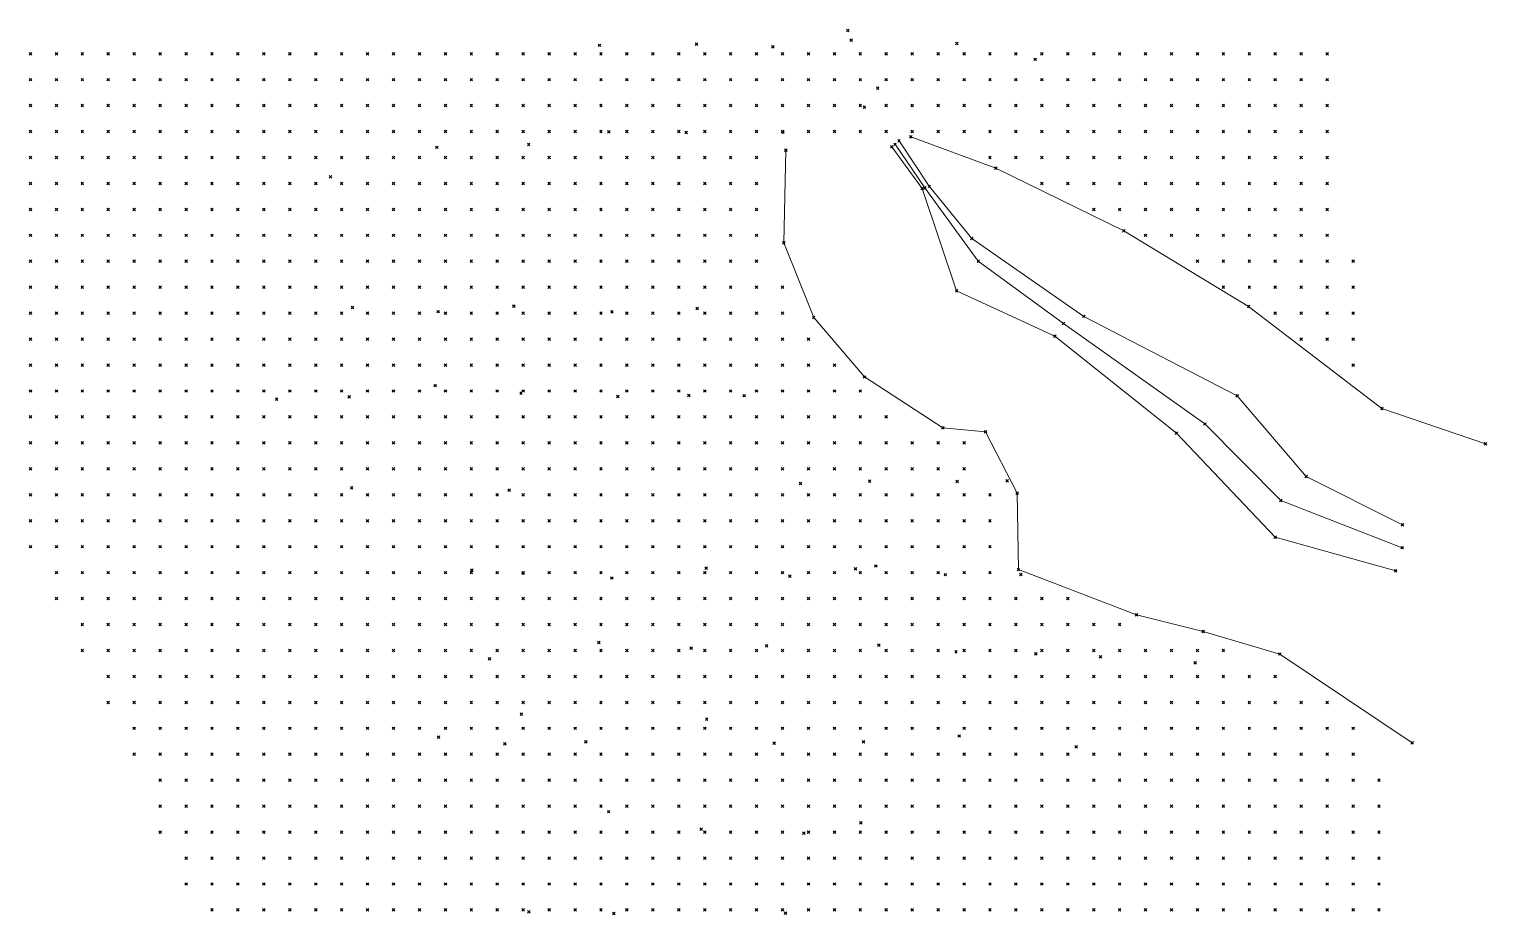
# Model space of a CAD drawing. Header units: metres. Extents: x 441556 to 446409, y 432338 to 461058.
# Drawn here: x 441555.6 to 441724.2, y 459710.3 to 459812.7 of the extents above; entities that cross this region are included whole.
import ezdxf

# ---------------------------------------------------------------- set-up
doc = ezdxf.new("R2010")
doc.units = ezdxf.units.M
doc.header["$MEASUREMENT"] = 0
doc.header["$PDMODE"] = 35
doc.header["$PDSIZE"] = 0.15
for name, color, linetype, lineweight in [('DTM-BRE-RevN_GRP_FIRUL APEI', 2, 'Continuous', 0), ('DTM-BRE-RevN_GRP_RAU', 2, 'Continuous', 0), ('DTM-BRE-RevN_GRP_TALUZ SUS', 2, 'Continuous', 0), ('DTM-NOK-RevN_LIDAR_co_lidar', 91, 'Continuous', 0), ('DTM-NOK-RevN_RTK', 32, 'Continuous', 0)]:
    doc.layers.add(name, color=color, linetype=linetype, lineweight=lineweight)

msp = doc.modelspace()

# ---------------------------------------------------------------- linework, layer by layer
at = {"layer": 'DTM-BRE-RevN_GRP_FIRUL APEI'}
for p, q in [((441659.194, 459794.343, 431.712), (441655.731, 459799.376, 433.986)), ((441665.362, 459785.867, 427.102), (441659.194, 459794.343, 431.712)), ((441675.22, 459778.664, 423.424), (441665.362, 459785.867, 427.102)), ((441691.573, 459767.047, 419.938), (441675.22, 459778.664, 423.424)), ((441700.365, 459758.188, 418.163), (441691.573, 459767.047, 419.938)), ((441714.377, 459752.745, 416.58), (441700.365, 459758.188, 418.163))]:
    msp.add_line(p, q, dxfattribs=at)
at = {"layer": 'DTM-BRE-RevN_GRP_RAU'}
for p, q in [((441659.695, 459794.521, 431.841), (441656.191, 459799.787, 434.07)), ((441658.871, 459794.271, 431.899), (441655.356, 459799.084, 433.967)), ((441662.857, 459782.423, 427.791), (441658.871, 459794.271, 431.899)), ((441664.617, 459788.481, 427.99), (441659.695, 459794.521, 431.841)), ((441677.573, 459779.488, 423.363), (441664.617, 459788.481, 427.99)), ((441674.219, 459777.186, 423.793), (441662.857, 459782.423, 427.791)), ((441695.312, 459770.292, 420.548), (441677.573, 459779.488, 423.363)), ((441688.28, 459765.974, 420.651), (441674.219, 459777.186, 423.793)), ((441703.29, 459760.98, 418.365), (441695.312, 459770.292, 420.548)), ((441699.682, 459753.974, 418.182), (441688.28, 459765.974, 420.651)), ((441714.417, 459755.395, 416.736), (441703.29, 459760.98, 418.365)), ((441713.636, 459750.062, 416.856), (441699.682, 459753.974, 418.182))]:
    msp.add_line(p, q, dxfattribs=at)
at = {"layer": 'DTM-BRE-RevN_GRP_TALUZ SUS'}
for p, q in [((441667.397, 459796.628, 432.76), (441657.573, 459800.248, 434.135)), ((441642.885, 459787.995, 437.343), (441643.096, 459798.685, 437.223)), ((441682.198, 459789.375, 430.813), (441667.397, 459796.628, 432.76)), ((441696.63, 459780.62, 427.704), (441682.198, 459789.375, 430.813)), ((441646.323, 459779.354, 437), (441642.885, 459787.995, 437.343)), ((441652.188, 459772.479, 437.104), (441646.323, 459779.354, 437)), ((441712.05, 459768.831, 426.932), (441696.63, 459780.62, 427.704)), ((441661.247, 459766.61, 436.002), (441652.188, 459772.479, 437.104)), ((441724.029, 459764.738, 425), (441712.05, 459768.831, 426.932)), ((441666.203, 459766.145, 435.119), (441661.247, 459766.61, 436.002)), ((441669.858, 459759.055, 434.514), (441666.203, 459766.145, 435.119)), ((441669.995, 459750.207, 434.447), (441669.858, 459759.055, 434.514)), ((441683.665, 459744.975, 430.604), (441669.995, 459750.207, 434.447)), ((441691.375, 459743.057, 427.487), (441683.665, 459744.975, 430.604)), ((441700.251, 459740.452, 427.024), (441691.375, 459743.057, 427.487)), ((441715.542, 459730.177, 419.224), (441700.251, 459740.452, 427.024))]:
    msp.add_line(p, q, dxfattribs=at)
at = {"layer": 'DTM-NOK-RevN_LIDAR_co_lidar'}
for p in [(441555.737, 459809.848, 457.776), (441558.736, 459809.848, 456.58), (441561.735, 459809.848, 456.159), (441564.735, 459809.848, 455.012), (441567.734, 459809.848, 454.223), (441570.733, 459809.848, 453.566), (441573.733, 459809.848, 453.233), (441576.732, 459809.848, 452.204), (441579.731, 459809.848, 451.48), (441582.731, 459809.848, 450.805), (441585.73, 459809.848, 449.904), (441588.729, 459809.848, 449.351), (441591.729, 459809.848, 448.428), (441594.728, 459809.848, 447.244), (441597.728, 459809.848, 446.719), (441600.727, 459809.848, 445.351), (441603.726, 459809.848, 444.138), (441606.726, 459809.848, 443.474), (441609.725, 459809.848, 442.852), (441612.724, 459809.848, 442.299), (441615.724, 459809.848, 441.5), (441618.723, 459809.848, 440.496), (441621.722, 459809.848, 440.069), (441624.722, 459809.848, 439.862), (441627.721, 459809.848, 439.242), (441630.72, 459809.848, 438.513), (441633.72, 459809.848, 438.234), (441636.719, 459809.848, 437.772), (441639.718, 459809.848, 437.219), (441642.718, 459809.848, 436.736), (441645.717, 459809.848, 436.103), (441648.716, 459809.848, 435.451), (441651.716, 459809.848, 435.156), (441654.715, 459809.848, 434.495), (441657.714, 459809.848, 433.878), (441660.714, 459809.848, 433.651), (441663.713, 459809.848, 433.485), (441666.712, 459809.848, 433.03), (441669.712, 459809.848, 432.683), (441672.711, 459809.848, 432.24), (441675.71, 459809.848, 431.516), (441678.71, 459809.848, 431.343), (441681.709, 459809.848, 431.081), (441684.708, 459809.848, 430.637), (441687.708, 459809.848, 429.916), (441690.707, 459809.848, 429.55), (441693.706, 459809.848, 429.006), (441696.706, 459809.848, 428.411), (441699.705, 459809.848, 427.983), (441702.704, 459809.848, 427.326), (441705.704, 459809.848, 426.512), (441555.737, 459806.848, 457.898), (441558.736, 459806.848, 456.745), (441561.735, 459806.848, 456.026), (441564.735, 459806.848, 455.394), (441567.734, 459806.848, 454.977), (441570.733, 459806.848, 453.616), (441573.733, 459806.848, 453.189), (441576.732, 459806.848, 452.568), (441579.731, 459806.848, 451.682), (441582.731, 459806.848, 451.204), (441585.73, 459806.848, 450.24), (441588.729, 459806.848, 449.439), (441591.729, 459806.848, 448.35), (441594.728, 459806.848, 447.774), (441597.728, 459806.848, 446.363), (441600.727, 459806.848, 445.535), (441603.726, 459806.848, 444.637), (441606.726, 459806.848, 444.058), (441609.725, 459806.848, 442.913), (441612.724, 459806.848, 442.559), (441615.724, 459806.848, 442.007), (441618.723, 459806.848, 441.029), (441621.722, 459806.848, 440.459), (441624.722, 459806.848, 440.056), (441627.721, 459806.848, 439.397), (441630.72, 459806.848, 438.596), (441633.72, 459806.848, 438.261), (441636.719, 459806.848, 437.804), (441639.718, 459806.848, 437.332), (441642.718, 459806.848, 436.814), (441645.717, 459806.848, 436.181), (441648.716, 459806.848, 435.509), (441651.716, 459806.848, 434.902), (441654.715, 459806.848, 434.739), (441657.714, 459806.848, 433.944), (441660.714, 459806.848, 433.522), (441663.713, 459806.848, 433.201), (441666.712, 459806.848, 432.898), (441669.712, 459806.848, 432.615), (441672.711, 459806.848, 432.307), (441675.71, 459806.848, 431.656), (441678.71, 459806.848, 431.296), (441681.709, 459806.848, 430.954), (441684.708, 459806.848, 430.438), (441687.708, 459806.848, 429.96), (441690.707, 459806.848, 429.404), (441693.706, 459806.848, 428.945), (441696.706, 459806.848, 428.345), (441699.705, 459806.848, 427.988), (441702.704, 459806.848, 427.104), (441705.704, 459806.848, 426.314), (441555.737, 459803.849, 457.784), (441558.736, 459803.849, 456.991), (441561.735, 459803.849, 456.166), (441564.735, 459803.849, 455.708), (441567.734, 459803.849, 454.762), (441570.733, 459803.849, 454.068), (441573.733, 459803.849, 453.297), (441576.732, 459803.849, 452.698), (441579.731, 459803.849, 452.002), (441582.731, 459803.849, 451.262), (441585.73, 459803.849, 450.462), (441588.729, 459803.849, 449.729), (441591.729, 459803.849, 448.994), (441594.728, 459803.849, 447.814), (441597.728, 459803.849, 446.437), (441600.727, 459803.849, 445.555), (441603.726, 459803.849, 444.84), (441606.726, 459803.849, 444.36), (441609.725, 459803.849, 443.183), (441612.724, 459803.849, 442.659), (441615.724, 459803.849, 442.029), (441618.723, 459803.849, 441.279), (441621.722, 459803.849, 440.676), (441624.722, 459803.849, 440.084), (441627.721, 459803.849, 439.471), (441630.72, 459803.849, 438.695), (441633.72, 459803.849, 438.3), (441636.719, 459803.849, 437.867), (441639.718, 459803.849, 437.402), (441642.718, 459803.849, 436.818), (441645.717, 459803.849, 436.246), (441648.716, 459803.849, 435.834), (441651.716, 459803.849, 434.878), (441654.715, 459803.849, 434.362), (441657.714, 459803.849, 434.123), (441660.714, 459803.849, 433.306), (441663.713, 459803.849, 433.017), (441666.712, 459803.849, 432.767), (441669.712, 459803.849, 432.533), (441672.711, 459803.849, 432.294), (441675.71, 459803.849, 431.568), (441678.71, 459803.849, 431.187), (441681.709, 459803.849, 430.849), (441684.708, 459803.849, 430.352), (441687.708, 459803.849, 429.864), (441690.707, 459803.849, 429.274), (441693.706, 459803.849, 428.72), (441696.706, 459803.849, 428.295), (441699.705, 459803.849, 427.909), (441702.704, 459803.849, 427.001), (441705.704, 459803.849, 426.235), (441555.737, 459800.85, 458.154), (441558.736, 459800.85, 457.237), (441561.735, 459800.85, 456.575), (441564.735, 459800.85, 455.916), (441567.734, 459800.85, 454.92), (441570.733, 459800.85, 454.395), (441573.733, 459800.85, 453.824), (441576.732, 459800.85, 452.913), (441579.731, 459800.85, 452.352), (441582.731, 459800.85, 451.97), (441585.73, 459800.85, 450.673), (441588.729, 459800.85, 449.953), (441591.729, 459800.85, 449.091), (441594.728, 459800.85, 447.976), (441597.728, 459800.85, 446.891), (441600.727, 459800.85, 445.819), (441603.726, 459800.85, 445.294), (441606.726, 459800.85, 444.393), (441609.725, 459800.85, 443.482), (441612.724, 459800.85, 442.705), (441615.724, 459800.85, 441.855), (441618.723, 459800.85, 441.21), (441621.722, 459800.85, 440.567), (441624.722, 459800.85, 440.023), (441627.721, 459800.85, 439.472), (441630.72, 459800.85, 438.666), (441633.72, 459800.85, 438.328), (441636.719, 459800.85, 437.852), (441639.718, 459800.85, 437.314), (441642.718, 459800.85, 436.887), (441645.717, 459800.85, 436.647), (441648.716, 459800.85, 435.783), (441651.716, 459800.85, 435.123), (441654.715, 459800.85, 433.839), (441657.714, 459800.85, 433.799), (441660.714, 459800.85, 433.249), (441663.713, 459800.85, 432.856), (441666.712, 459800.85, 432.663), (441669.712, 459800.85, 432.469), (441672.711, 459800.85, 432.141), (441675.71, 459800.85, 431.514), (441678.71, 459800.85, 431.001), (441681.709, 459800.85, 430.699), (441684.708, 459800.85, 430.191), (441687.708, 459800.85, 429.707), (441690.707, 459800.85, 429.136), (441693.706, 459800.85, 428.624), (441696.706, 459800.85, 428.145), (441699.705, 459800.85, 427.712), (441702.704, 459800.85, 427.077), (441705.704, 459800.85, 426.276), (441555.737, 459797.85, 458.287), (441558.736, 459797.85, 457.639), (441561.735, 459797.85, 456.886), (441564.735, 459797.85, 456.013), (441567.734, 459797.85, 455.233), (441570.733, 459797.85, 454.513), (441573.733, 459797.85, 454.123), (441576.732, 459797.85, 453.135), (441579.731, 459797.85, 452.42), (441582.731, 459797.85, 451.623), (441585.73, 459797.85, 450.75), (441588.729, 459797.85, 450.064), (441591.729, 459797.85, 449.049), (441594.728, 459797.85, 448.171), (441597.728, 459797.85, 447.282), (441600.727, 459797.85, 446.329), (441603.726, 459797.85, 445.536), (441606.726, 459797.85, 444.69), (441609.725, 459797.85, 443.655), (441612.724, 459797.85, 442.643), (441615.724, 459797.85, 441.567), (441618.723, 459797.85, 441.064), (441621.722, 459797.85, 440.534), (441624.722, 459797.85, 440.003), (441627.721, 459797.85, 439.352), (441630.72, 459797.85, 438.702), (441633.72, 459797.85, 438.267), (441636.719, 459797.85, 437.803), (441639.718, 459797.85, 437.309), (441666.712, 459797.85, 432.517), (441669.712, 459797.85, 432.459), (441672.711, 459797.85, 432.44), (441675.71, 459797.85, 431.654), (441678.71, 459797.85, 431.021), (441681.709, 459797.85, 430.61), (441684.708, 459797.85, 430.098), (441687.708, 459797.85, 429.511), (441690.707, 459797.85, 428.975), (441693.706, 459797.85, 428.502), (441696.706, 459797.85, 428.054), (441699.705, 459797.85, 427.594), (441702.704, 459797.85, 427.071), (441705.704, 459797.85, 426.319), (441555.737, 459794.851, 458.857), (441558.736, 459794.851, 458.318), (441561.735, 459794.851, 456.996), (441564.735, 459794.851, 456.339), (441567.734, 459794.851, 455.492), (441570.733, 459794.851, 454.802), (441573.733, 459794.851, 454.021), (441576.732, 459794.851, 453.161), (441579.731, 459794.851, 452.453), (441582.731, 459794.851, 451.798), (441585.73, 459794.851, 450.981), (441588.729, 459794.851, 450.115), (441591.729, 459794.851, 449.338), (441594.728, 459794.851, 448.439), (441597.728, 459794.851, 447.557), (441600.727, 459794.851, 446.575), (441603.726, 459794.851, 445.898), (441606.726, 459794.851, 444.538), (441609.725, 459794.851, 443.866), (441612.724, 459794.851, 442.793), (441615.724, 459794.851, 441.612), (441618.723, 459794.851, 440.985), (441621.722, 459794.851, 440.57), (441624.722, 459794.851, 440.02), (441627.721, 459794.851, 439.407), (441630.72, 459794.851, 438.779), (441633.72, 459794.851, 438.388), (441636.719, 459794.851, 437.829), (441639.718, 459794.851, 437.313), (441672.711, 459794.851, 432.619), (441675.71, 459794.851, 431.34), (441678.71, 459794.851, 431.068), (441681.709, 459794.851, 430.563), (441684.708, 459794.851, 430.046), (441687.708, 459794.851, 429.2), (441690.707, 459794.851, 428.873), (441693.706, 459794.851, 428.398), (441696.706, 459794.851, 427.956), (441699.705, 459794.851, 427.609), (441702.704, 459794.851, 427.171), (441705.704, 459794.851, 426.46), (441555.737, 459791.852, 459.277), (441558.736, 459791.852, 458.018), (441561.735, 459791.852, 457.097), (441564.735, 459791.852, 456.348), (441567.734, 459791.852, 455.614), (441570.733, 459791.852, 454.911), (441573.733, 459791.852, 454.215), (441576.732, 459791.852, 453.435), (441579.731, 459791.852, 452.646), (441582.731, 459791.852, 451.918), (441585.73, 459791.852, 451.132), (441588.729, 459791.852, 450.323), (441591.729, 459791.852, 449.347), (441594.728, 459791.852, 448.578), (441597.728, 459791.852, 447.578), (441600.727, 459791.852, 446.721), (441603.726, 459791.852, 445.817), (441606.726, 459791.852, 444.768), (441609.725, 459791.852, 443.924), (441612.724, 459791.852, 442.935), (441615.724, 459791.852, 441.969), (441618.723, 459791.852, 441.232), (441621.722, 459791.852, 440.707), (441624.722, 459791.852, 440.228), (441627.721, 459791.852, 439.646), (441630.72, 459791.852, 438.765), (441633.72, 459791.852, 438.41), (441636.719, 459791.852, 437.798), (441639.718, 459791.852, 437.305), (441678.71, 459791.852, 430.843), (441681.709, 459791.852, 430.505), (441684.708, 459791.852, 430.049), (441687.708, 459791.852, 429.218), (441690.707, 459791.852, 428.604), (441693.706, 459791.852, 428.297), (441696.706, 459791.852, 427.947), (441699.705, 459791.852, 427.652), (441702.704, 459791.852, 427.231), (441705.704, 459791.852, 426.577), (441555.737, 459788.852, 459.153), (441558.736, 459788.852, 458.042), (441561.735, 459788.852, 457.265), (441564.735, 459788.852, 456.371), (441567.734, 459788.852, 455.62), (441570.733, 459788.852, 454.866), (441573.733, 459788.852, 454.122), (441576.732, 459788.852, 453.287), (441579.731, 459788.852, 452.649), (441582.731, 459788.852, 451.809), (441585.73, 459788.852, 451.019), (441588.729, 459788.852, 450.426), (441591.729, 459788.852, 449.363), (441594.728, 459788.852, 448.614), (441597.728, 459788.852, 447.762), (441600.727, 459788.852, 446.926), (441603.726, 459788.852, 445.935), (441606.726, 459788.852, 444.898), (441609.725, 459788.852, 444.076), (441612.724, 459788.852, 443.264), (441615.724, 459788.852, 442.176), (441618.723, 459788.852, 441.47), (441621.722, 459788.852, 441.015), (441624.722, 459788.852, 440.474), (441627.721, 459788.852, 439.807), (441630.72, 459788.852, 438.882), (441633.72, 459788.852, 438.447), (441636.719, 459788.852, 437.861), (441639.718, 459788.852, 437.392), (441684.708, 459788.852, 429.836), (441687.708, 459788.852, 429.029), (441690.707, 459788.852, 428.38), (441693.706, 459788.852, 428.081), (441696.706, 459788.852, 427.918), (441699.705, 459788.852, 427.537), (441702.704, 459788.852, 427.127), (441705.704, 459788.852, 426.695), (441555.737, 459785.853, 459.463), (441558.736, 459785.853, 458.194), (441561.735, 459785.853, 457.095), (441564.735, 459785.853, 456.523), (441567.734, 459785.853, 455.783), (441570.733, 459785.853, 454.811), (441573.733, 459785.853, 454.035), (441576.732, 459785.853, 453.178), (441579.731, 459785.853, 452.691), (441582.731, 459785.853, 452.062), (441585.73, 459785.853, 451.116), (441588.729, 459785.853, 450.476), (441591.729, 459785.853, 449.364), (441594.728, 459785.853, 448.709), (441597.728, 459785.853, 447.893), (441600.727, 459785.853, 447.088), (441603.726, 459785.853, 446.087), (441606.726, 459785.853, 445.08), (441609.725, 459785.853, 444.452), (441612.724, 459785.853, 443.645), (441615.724, 459785.853, 442.756), (441618.723, 459785.853, 441.764), (441621.722, 459785.853, 441.258), (441624.722, 459785.853, 440.552), (441627.721, 459785.853, 439.786), (441630.72, 459785.853, 438.851), (441633.72, 459785.853, 438.493), (441636.719, 459785.853, 437.975), (441639.718, 459785.853, 437.275), (441690.707, 459785.853, 427.917), (441693.706, 459785.853, 427.814), (441696.706, 459785.853, 427.754), (441699.705, 459785.853, 427.493), (441702.704, 459785.853, 427.199), (441705.704, 459785.853, 426.824), (441708.703, 459785.853, 426.484), (441555.737, 459782.854, 459.37), (441558.736, 459782.854, 458.433), (441561.735, 459782.854, 457.293), (441564.735, 459782.854, 456.68), (441567.734, 459782.854, 455.468), (441570.733, 459782.854, 454.765), (441573.733, 459782.854, 453.982), (441576.732, 459782.854, 453.494), (441579.731, 459782.854, 452.483), (441582.731, 459782.854, 451.965), (441585.73, 459782.854, 451.116), (441588.729, 459782.854, 450.472), (441591.729, 459782.854, 449.479), (441594.728, 459782.854, 448.829), (441597.728, 459782.854, 448.06), (441600.727, 459782.854, 447.217), (441603.726, 459782.854, 446.171), (441606.726, 459782.854, 445.333), (441609.725, 459782.854, 444.67), (441612.724, 459782.854, 443.911), (441615.724, 459782.854, 442.955), (441618.723, 459782.854, 442.231), (441621.722, 459782.854, 441.554), (441624.722, 459782.854, 440.583), (441627.721, 459782.854, 439.68), (441630.72, 459782.854, 438.98), (441633.72, 459782.854, 438.629), (441636.719, 459782.854, 437.688), (441639.718, 459782.854, 436.964), (441642.718, 459782.854, 436.499), (441693.706, 459782.854, 427.881), (441696.706, 459782.854, 427.505), (441699.705, 459782.854, 427.329), (441702.704, 459782.854, 427.105), (441705.704, 459782.854, 426.865), (441708.703, 459782.854, 426.583), (441555.737, 459779.854, 459.513), (441558.736, 459779.854, 458.637), (441561.735, 459779.854, 457.701), (441564.735, 459779.854, 456.536), (441567.734, 459779.854, 455.262), (441570.733, 459779.854, 454.676), (441573.733, 459779.854, 453.905), (441576.732, 459779.854, 453.444), (441579.731, 459779.854, 452.334), (441582.731, 459779.854, 451.715), (441585.73, 459779.854, 451.099), (441588.729, 459779.854, 450.428), (441591.729, 459779.854, 449.475), (441594.728, 459779.854, 448.91), (441597.728, 459779.854, 448.172), (441600.727, 459779.854, 447.292), (441603.726, 459779.854, 446.402), (441606.726, 459779.854, 445.46), (441609.725, 459779.854, 444.897), (441612.724, 459779.854, 444.11), (441615.724, 459779.854, 443.234), (441618.723, 459779.854, 442.419), (441621.722, 459779.854, 441.617), (441624.722, 459779.854, 440.513), (441627.721, 459779.854, 439.789), (441630.72, 459779.854, 439.183), (441633.72, 459779.854, 438.699), (441636.719, 459779.854, 437.858), (441639.718, 459779.854, 437.229), (441642.718, 459779.854, 436.976), (441699.705, 459779.854, 427.178), (441702.704, 459779.854, 427.006), (441705.704, 459779.854, 426.883), (441708.703, 459779.854, 426.633), (441555.737, 459776.855, 459.879), (441558.736, 459776.855, 458.864), (441561.735, 459776.855, 457.545), (441564.735, 459776.855, 456.248), (441567.734, 459776.855, 455.422), (441570.733, 459776.855, 454.745), (441573.733, 459776.855, 454.148), (441576.732, 459776.855, 453.168), (441579.731, 459776.855, 452.306), (441582.731, 459776.855, 451.74), (441585.73, 459776.855, 451.109), (441588.729, 459776.855, 450.353), (441591.729, 459776.855, 449.592), (441594.728, 459776.855, 448.936), (441597.728, 459776.855, 448.259), (441600.727, 459776.855, 447.464), (441603.726, 459776.855, 446.647), (441606.726, 459776.855, 446.054), (441609.725, 459776.855, 445.192), (441612.724, 459776.855, 444.533), (441615.724, 459776.855, 443.43), (441618.723, 459776.855, 442.603), (441621.722, 459776.855, 441.679), (441624.722, 459776.855, 440.678), (441627.721, 459776.855, 440.02), (441630.72, 459776.855, 439.469), (441633.72, 459776.855, 438.936), (441636.719, 459776.855, 438.41), (441639.718, 459776.855, 437.76), (441642.718, 459776.855, 437.423), (441645.717, 459776.855, 437.069), (441702.704, 459776.855, 426.712), (441705.704, 459776.855, 426.825), (441708.703, 459776.855, 426.691), (441555.737, 459773.856, 459.766), (441558.736, 459773.856, 458.61), (441561.735, 459773.856, 457.144), (441564.735, 459773.856, 456.362), (441567.734, 459773.856, 455.376), (441570.733, 459773.856, 454.755), (441573.733, 459773.856, 454.025), (441576.732, 459773.856, 453.233), (441579.731, 459773.856, 452.521), (441582.731, 459773.856, 451.7), (441585.73, 459773.856, 450.959), (441588.729, 459773.856, 450.359), (441591.729, 459773.856, 449.604), (441594.728, 459773.856, 448.963), (441597.728, 459773.856, 448.273), (441600.727, 459773.856, 447.502), (441603.726, 459773.856, 446.879), (441606.726, 459773.856, 446.5), (441609.725, 459773.856, 445.427), (441612.724, 459773.856, 444.46), (441615.724, 459773.856, 443.685), (441618.723, 459773.856, 442.753), (441621.722, 459773.856, 441.77), (441624.722, 459773.856, 440.778), (441627.721, 459773.856, 440.309), (441630.72, 459773.856, 439.623), (441633.72, 459773.856, 439.077), (441636.719, 459773.856, 438.745), (441639.718, 459773.856, 438.441), (441642.718, 459773.856, 437.969), (441645.717, 459773.856, 437.627), (441648.716, 459773.856, 437.049), (441708.703, 459773.856, 426.601), (441555.737, 459770.856, 459.911), (441558.736, 459770.856, 458.779), (441561.735, 459770.856, 457.378), (441564.735, 459770.856, 456.72), (441567.734, 459770.856, 455.524), (441570.733, 459770.856, 454.82), (441573.733, 459770.856, 453.803), (441576.732, 459770.856, 453.255), (441579.731, 459770.856, 452.6), (441582.731, 459770.856, 451.573), (441585.73, 459770.856, 450.907), (441588.729, 459770.856, 450.285), (441591.729, 459770.856, 449.621), (441594.728, 459770.856, 449.012), (441597.728, 459770.856, 448.264), (441600.727, 459770.856, 447.575), (441603.726, 459770.856, 447.057), (441606.726, 459770.856, 446.359), (441609.725, 459770.856, 445.753), (441612.724, 459770.856, 444.752), (441615.724, 459770.856, 443.583), (441618.723, 459770.856, 442.63), (441621.722, 459770.856, 441.796), (441624.722, 459770.856, 441.109), (441627.721, 459770.856, 440.697), (441630.72, 459770.856, 439.93), (441633.72, 459770.856, 439.359), (441636.719, 459770.856, 438.888), (441639.718, 459770.856, 438.701), (441642.718, 459770.856, 438.303), (441645.717, 459770.856, 438.037), (441648.716, 459770.856, 437.632), (441651.716, 459770.856, 437.052), (441555.737, 459767.857, 460.062), (441558.736, 459767.857, 459.42), (441561.735, 459767.857, 457.473), (441564.735, 459767.857, 456.608), (441567.734, 459767.857, 455.926), (441570.733, 459767.857, 454.693), (441573.733, 459767.857, 454.03), (441576.732, 459767.857, 453.241), (441579.731, 459767.857, 452.487), (441582.731, 459767.857, 451.488), (441585.73, 459767.857, 450.943), (441588.729, 459767.857, 450.4), (441591.729, 459767.857, 449.504), (441594.728, 459767.857, 448.856), (441597.728, 459767.857, 448.264), (441600.727, 459767.857, 447.741), (441603.726, 459767.857, 447.2), (441606.726, 459767.857, 446.54), (441609.725, 459767.857, 445.785), (441612.724, 459767.857, 444.697), (441615.724, 459767.857, 443.815), (441618.723, 459767.857, 442.923), (441621.722, 459767.857, 442.356), (441624.722, 459767.857, 441.595), (441627.721, 459767.857, 440.819), (441630.72, 459767.857, 440.204), (441633.72, 459767.857, 439.844), (441636.719, 459767.857, 439.17), (441639.718, 459767.857, 438.571), (441642.718, 459767.857, 438.303), (441645.717, 459767.857, 438.068), (441648.716, 459767.857, 438.009), (441651.716, 459767.857, 437.479), (441654.715, 459767.857, 436.839), (441555.737, 459764.858, 460.434), (441558.736, 459764.858, 459.519), (441561.735, 459764.858, 458.315), (441564.735, 459764.858, 457.049), (441567.734, 459764.858, 455.708), (441570.733, 459764.858, 454.77), (441573.733, 459764.858, 454.027), (441576.732, 459764.858, 453.092), (441579.731, 459764.858, 452.363), (441582.731, 459764.858, 451.712), (441585.73, 459764.858, 451.091), (441588.729, 459764.858, 450.496), (441591.729, 459764.858, 449.657), (441594.728, 459764.858, 448.798), (441597.728, 459764.858, 448.383), (441600.727, 459764.858, 448.002), (441603.726, 459764.858, 447.348), (441606.726, 459764.858, 446.651), (441609.725, 459764.858, 445.912), (441612.724, 459764.858, 444.975), (441615.724, 459764.858, 444.427), (441618.723, 459764.858, 443.384), (441621.722, 459764.858, 442.895), (441624.722, 459764.858, 442.106), (441627.721, 459764.858, 441.082), (441630.72, 459764.858, 440.583), (441633.72, 459764.858, 440.189), (441636.719, 459764.858, 439.647), (441639.718, 459764.858, 439.033), (441642.718, 459764.858, 438.475), (441645.717, 459764.858, 438.149), (441648.716, 459764.858, 437.926), (441651.716, 459764.858, 437.592), (441654.715, 459764.858, 437.06), (441657.714, 459764.858, 436.579), (441660.714, 459764.858, 435.956), (441663.713, 459764.858, 435.327), (441555.737, 459761.858, 460.934), (441558.736, 459761.858, 459.971), (441561.735, 459761.858, 458.358), (441564.735, 459761.858, 457.079), (441567.734, 459761.858, 455.954), (441570.733, 459761.858, 455.152), (441573.733, 459761.858, 454.121), (441576.732, 459761.858, 453.817), (441579.731, 459761.858, 452.394), (441582.731, 459761.858, 451.754), (441585.73, 459761.858, 451.177), (441588.729, 459761.858, 450.706), (441591.729, 459761.858, 449.887), (441594.728, 459761.858, 449.029), (441597.728, 459761.858, 448.709), (441600.727, 459761.858, 448.117), (441603.726, 459761.858, 447.442), (441606.726, 459761.858, 446.705), (441609.725, 459761.858, 446.097), (441612.724, 459761.858, 445.321), (441615.724, 459761.858, 444.51), (441618.723, 459761.858, 443.721), (441621.722, 459761.858, 443.04), (441624.722, 459761.858, 442.574), (441627.721, 459761.858, 441.541), (441630.72, 459761.858, 441.054), (441633.72, 459761.858, 440.377), (441636.719, 459761.858, 440.112), (441639.718, 459761.858, 439.681), (441642.718, 459761.858, 438.953), (441645.717, 459761.858, 438.241), (441648.716, 459761.858, 437.954), (441651.716, 459761.858, 437.561), (441654.715, 459761.858, 437.152), (441657.714, 459761.858, 436.56), (441660.714, 459761.858, 436.042), (441663.713, 459761.858, 435.411), (441555.737, 459758.859, 461.134), (441558.736, 459758.859, 460.082), (441561.735, 459758.859, 458.798), (441564.735, 459758.859, 457.558), (441567.734, 459758.859, 456.571), (441570.733, 459758.859, 455.478), (441573.733, 459758.859, 454.169), (441576.732, 459758.859, 453.441), (441579.731, 459758.859, 452.81), (441582.731, 459758.859, 451.613), (441585.73, 459758.859, 451.134), (441588.729, 459758.859, 450.546), (441591.729, 459758.859, 449.987), (441594.728, 459758.859, 449.244), (441597.728, 459758.859, 448.674), (441600.727, 459758.859, 448.125), (441603.726, 459758.859, 447.58), (441606.726, 459758.859, 446.903), (441609.725, 459758.859, 446.336), (441612.724, 459758.859, 445.663), (441615.724, 459758.859, 444.898), (441618.723, 459758.859, 444.122), (441621.722, 459758.859, 443.294), (441624.722, 459758.859, 442.717), (441627.721, 459758.859, 441.942), (441630.72, 459758.859, 441.462), (441633.72, 459758.859, 441.005), (441636.719, 459758.859, 440.53), (441639.718, 459758.859, 440.002), (441642.718, 459758.859, 439.562), (441645.717, 459758.859, 438.882), (441648.716, 459758.859, 438.338), (441651.716, 459758.859, 437.622), (441654.715, 459758.859, 436.966), (441657.714, 459758.859, 436.446), (441660.714, 459758.859, 435.999), (441663.713, 459758.859, 435.53), (441666.712, 459758.859, 434.902), (441555.737, 459755.86, 461.34), (441558.736, 459755.86, 460.146), (441561.735, 459755.86, 458.848), (441564.735, 459755.86, 457.789), (441567.734, 459755.86, 456.591), (441570.733, 459755.86, 455.628), (441573.733, 459755.86, 454.748), (441576.732, 459755.86, 453.408), (441579.731, 459755.86, 453.005), (441582.731, 459755.86, 451.886), (441585.73, 459755.86, 450.835), (441588.729, 459755.86, 450.436), (441591.729, 459755.86, 450.069), (441594.728, 459755.86, 449.596), (441597.728, 459755.86, 448.993), (441600.727, 459755.86, 448.347), (441603.726, 459755.86, 447.71), (441606.726, 459755.86, 446.844), (441609.725, 459755.86, 446.464), (441612.724, 459755.86, 445.919), (441615.724, 459755.86, 445.193), (441618.723, 459755.86, 444.445), (441621.722, 459755.86, 443.761), (441624.722, 459755.86, 443.149), (441627.721, 459755.86, 442.388), (441630.72, 459755.86, 441.867), (441633.72, 459755.86, 441.375), (441636.719, 459755.86, 440.764), (441639.718, 459755.86, 440.259), (441642.718, 459755.86, 439.653), (441645.717, 459755.86, 439.177), (441648.716, 459755.86, 438.576), (441651.716, 459755.86, 437.861), (441654.715, 459755.86, 437.151), (441657.714, 459755.86, 436.459), (441660.714, 459755.86, 435.887), (441663.713, 459755.86, 435.467), (441666.712, 459755.86, 434.822), (441555.737, 459752.86, 461.463), (441558.736, 459752.86, 460.065), (441561.735, 459752.86, 459.372), (441564.735, 459752.86, 458.043), (441567.734, 459752.86, 456.861), (441570.733, 459752.86, 455.779), (441573.733, 459752.86, 455.252), (441576.732, 459752.86, 453.571), (441579.731, 459752.86, 452.945), (441582.731, 459752.86, 452.329), (441585.73, 459752.86, 451.254), (441588.729, 459752.86, 450.708), (441591.729, 459752.86, 450.266), (441594.728, 459752.86, 449.831), (441597.728, 459752.86, 449.232), (441600.727, 459752.86, 448.477), (441603.726, 459752.86, 448.006), (441606.726, 459752.86, 446.866), (441609.725, 459752.86, 446.61), (441612.724, 459752.86, 446.017), (441615.724, 459752.86, 445.303), (441618.723, 459752.86, 444.613), (441621.722, 459752.86, 444.018), (441624.722, 459752.86, 443.336), (441627.721, 459752.86, 442.731), (441630.72, 459752.86, 441.979), (441633.72, 459752.86, 441.493), (441636.719, 459752.86, 441.008), (441639.718, 459752.86, 440.525), (441642.718, 459752.86, 440.037), (441645.717, 459752.86, 439.549), (441648.716, 459752.86, 438.912), (441651.716, 459752.86, 438.359), (441654.715, 459752.86, 437.556), (441657.714, 459752.86, 436.502), (441660.714, 459752.86, 435.66), (441663.713, 459752.86, 435.282), (441666.712, 459752.86, 434.818), (441558.736, 459749.861, 460.511), (441561.735, 459749.861, 459.52), (441564.735, 459749.861, 458.258), (441567.734, 459749.861, 457.068), (441570.733, 459749.861, 456.053), (441573.733, 459749.861, 455.04), (441576.732, 459749.861, 453.755), (441579.731, 459749.861, 452.855), (441582.731, 459749.861, 452.199), (441585.73, 459749.861, 451.7), (441588.729, 459749.861, 451.116), (441591.729, 459749.861, 450.588), (441594.728, 459749.861, 450.085), (441597.728, 459749.861, 449.582), (441600.727, 459749.861, 448.658), (441603.726, 459749.861, 448.257), (441606.726, 459749.861, 447.034), (441609.725, 459749.861, 446.707), (441612.724, 459749.861, 446.127), (441615.724, 459749.861, 445.431), (441618.723, 459749.861, 444.799), (441621.722, 459749.861, 444.137), (441624.722, 459749.861, 443.503), (441627.721, 459749.861, 442.911), (441630.72, 459749.861, 442.384), (441633.72, 459749.861, 441.874), (441636.719, 459749.861, 441.404), (441639.718, 459749.861, 440.919), (441642.718, 459749.861, 440.366), (441645.717, 459749.861, 439.729), (441648.716, 459749.861, 438.967), (441651.716, 459749.861, 438.19), (441654.715, 459749.861, 437.342), (441657.714, 459749.861, 436.424), (441660.714, 459749.861, 435.311), (441663.713, 459749.861, 435.026), (441666.712, 459749.861, 434.7), (441558.736, 459746.862, 460.663), (441561.735, 459746.862, 459.553), (441564.735, 459746.862, 458.539), (441567.734, 459746.862, 457.152), (441570.733, 459746.862, 455.913), (441573.733, 459746.862, 455.047), (441576.732, 459746.862, 454.221), (441579.731, 459746.862, 453.352), (441582.731, 459746.862, 452.327), (441585.73, 459746.862, 451.915), (441588.729, 459746.862, 451.514), (441591.729, 459746.862, 450.926), (441594.728, 459746.862, 450.372), (441597.728, 459746.862, 449.69), (441600.727, 459746.862, 448.798), (441603.726, 459746.862, 448.212), (441606.726, 459746.862, 447.153), (441609.725, 459746.862, 446.843), (441612.724, 459746.862, 446.201), (441615.724, 459746.862, 445.553), (441618.723, 459746.862, 444.955), (441621.722, 459746.862, 444.377), (441624.722, 459746.862, 443.813), (441627.721, 459746.862, 443.3), (441630.72, 459746.862, 442.779), (441633.72, 459746.862, 442.349), (441636.719, 459746.862, 441.862), (441639.718, 459746.862, 441.442), (441642.718, 459746.862, 440.961), (441645.717, 459746.862, 440.536), (441648.716, 459746.862, 439.916), (441651.716, 459746.862, 438.537), (441654.715, 459746.862, 437.422), (441657.714, 459746.862, 436.118), (441660.714, 459746.862, 434.856), (441663.713, 459746.862, 434.743), (441666.712, 459746.862, 434.477), (441669.712, 459746.862, 433.935), (441672.711, 459746.862, 432.815), (441675.71, 459746.862, 431.788), (441561.735, 459743.862, 459.548), (441564.735, 459743.862, 458.615), (441567.734, 459743.862, 457.264), (441570.733, 459743.862, 456.268), (441573.733, 459743.862, 455.276), (441576.732, 459743.862, 454.143), (441579.731, 459743.862, 453.642), (441582.731, 459743.862, 452.545), (441585.73, 459743.862, 452.245), (441588.729, 459743.862, 451.946), (441591.729, 459743.862, 451.133), (441594.728, 459743.862, 450.503), (441597.728, 459743.862, 449.874), (441600.727, 459743.862, 449.133), (441603.726, 459743.862, 448.329), (441606.726, 459743.862, 447.294), (441609.725, 459743.862, 446.81), (441612.724, 459743.862, 446.322), (441615.724, 459743.862, 445.694), (441618.723, 459743.862, 445.12), (441621.722, 459743.862, 444.678), (441624.722, 459743.862, 444.149), (441627.721, 459743.862, 443.626), (441630.72, 459743.862, 443.188), (441633.72, 459743.862, 442.688), (441636.719, 459743.862, 442.108), (441639.718, 459743.862, 441.487), (441642.718, 459743.862, 440.675), (441645.717, 459743.862, 440.177), (441648.716, 459743.862, 439.604), (441651.716, 459743.862, 438.271), (441654.715, 459743.862, 436.768), (441657.714, 459743.862, 435.611), (441660.714, 459743.862, 434.658), (441663.713, 459743.862, 434.332), (441666.712, 459743.862, 434.033), (441669.712, 459743.862, 433.495), (441672.711, 459743.862, 432.805), (441675.71, 459743.862, 431.435), (441678.71, 459743.862, 430.554), (441681.709, 459743.862, 430.244), (441561.735, 459740.863, 459.772), (441564.735, 459740.863, 458.653), (441567.734, 459740.863, 457.312), (441570.733, 459740.863, 456.398), (441573.733, 459740.863, 455.498), (441576.732, 459740.863, 454.747), (441579.731, 459740.863, 453.959), (441582.731, 459740.863, 452.961), (441585.73, 459740.863, 452.548), (441588.729, 459740.863, 452.086), (441591.729, 459740.863, 451.404), (441594.728, 459740.863, 450.836), (441597.728, 459740.863, 450.005), (441600.727, 459740.863, 449.513), (441603.726, 459740.863, 448.766), (441606.726, 459740.863, 447.409), (441609.725, 459740.863, 446.899), (441612.724, 459740.863, 446.451), (441615.724, 459740.863, 445.865), (441618.723, 459740.863, 445.329), (441621.722, 459740.863, 444.92), (441624.722, 459740.863, 444.408), (441627.721, 459740.863, 443.901), (441630.72, 459740.863, 443.218), (441633.72, 459740.863, 442.54), (441636.719, 459740.863, 441.713), (441639.718, 459740.863, 440.647), (441642.718, 459740.863, 439.463), (441645.717, 459740.863, 438.855), (441648.716, 459740.863, 438.051), (441651.716, 459740.863, 437.239), (441654.715, 459740.863, 436.032), (441657.714, 459740.863, 434.953), (441660.714, 459740.863, 434.232), (441663.713, 459740.863, 433.975), (441666.712, 459740.863, 433.657), (441669.712, 459740.863, 433.163), (441672.711, 459740.863, 432.537), (441675.71, 459740.863, 431.322), (441678.71, 459740.863, 430.037), (441681.709, 459740.863, 429.553), (441684.708, 459740.863, 428.722), (441687.708, 459740.863, 428.006), (441690.707, 459740.863, 426.98), (441693.706, 459740.863, 426.103), (441564.735, 459737.864, 458.845), (441567.734, 459737.864, 457.753), (441570.733, 459737.864, 456.533), (441573.733, 459737.864, 455.428), (441576.732, 459737.864, 454.997), (441579.731, 459737.864, 454.181), (441582.731, 459737.864, 453.303), (441585.73, 459737.864, 452.824), (441588.729, 459737.864, 451.989), (441591.729, 459737.864, 451.463), (441594.728, 459737.864, 450.8), (441597.728, 459737.864, 450.414), (441600.727, 459737.864, 449.771), (441603.726, 459737.864, 448.7), (441606.726, 459737.864, 447.555), (441609.725, 459737.864, 446.978), (441612.724, 459737.864, 446.555), (441615.724, 459737.864, 445.967), (441618.723, 459737.864, 445.558), (441621.722, 459737.864, 445.162), (441624.722, 459737.864, 444.603), (441627.721, 459737.864, 443.525), (441630.72, 459737.864, 442.294), (441633.72, 459737.864, 441.121), (441636.719, 459737.864, 439.99), (441639.718, 459737.864, 439.097), (441642.718, 459737.864, 438.377), (441645.717, 459737.864, 437.364), (441648.716, 459737.864, 437.005), (441651.716, 459737.864, 436.332), (441654.715, 459737.864, 435.438), (441657.714, 459737.864, 434.458), (441660.714, 459737.864, 433.808), (441663.713, 459737.864, 433.602), (441666.712, 459737.864, 433.308), (441669.712, 459737.864, 432.868), (441672.711, 459737.864, 432.304), (441675.71, 459737.864, 431.17), (441678.71, 459737.864, 429.613), (441681.709, 459737.864, 428.802), (441684.708, 459737.864, 428.066), (441687.708, 459737.864, 427.363), (441690.707, 459737.864, 426.56), (441693.706, 459737.864, 425.685), (441696.706, 459737.864, 425.302), (441699.705, 459737.864, 425.663), (441564.735, 459734.864, 459.103), (441567.734, 459734.864, 458.173), (441570.733, 459734.864, 456.894), (441573.733, 459734.864, 455.879), (441576.732, 459734.864, 454.856), (441579.731, 459734.864, 454.306), (441582.731, 459734.864, 453.613), (441585.73, 459734.864, 452.889), (441588.729, 459734.864, 451.942), (441591.729, 459734.864, 451.588), (441594.728, 459734.864, 450.914), (441597.728, 459734.864, 450.341), (441600.727, 459734.864, 449.565), (441603.726, 459734.864, 448.814), (441606.726, 459734.864, 447.915), (441609.725, 459734.864, 447.152), (441612.724, 459734.864, 446.566), (441615.724, 459734.864, 446.027), (441618.723, 459734.864, 445.568), (441621.722, 459734.864, 445.036), (441624.722, 459734.864, 444.186), (441627.721, 459734.864, 442.672), (441630.72, 459734.864, 440.936), (441633.72, 459734.864, 439.553), (441636.719, 459734.864, 438.714), (441639.718, 459734.864, 438.162), (441642.718, 459734.864, 437.143), (441645.717, 459734.864, 436.233), (441648.716, 459734.864, 435.714), (441651.716, 459734.864, 435.054), (441654.715, 459734.864, 434.48), (441657.714, 459734.864, 433.807), (441660.714, 459734.864, 433.373), (441663.713, 459734.864, 433.211), (441666.712, 459734.864, 432.761), (441669.712, 459734.864, 432.371), (441672.711, 459734.864, 431.804), (441675.71, 459734.864, 431.233), (441678.71, 459734.864, 429.906), (441681.709, 459734.864, 428.519), (441684.708, 459734.864, 427.625), (441687.708, 459734.864, 426.825), (441690.707, 459734.864, 426.009), (441693.706, 459734.864, 425.308), (441696.706, 459734.864, 424.57), (441699.705, 459734.864, 424.603), (441702.704, 459734.864, 424.174), (441705.704, 459734.864, 422.434), (441567.734, 459731.865, 457.987), (441570.733, 459731.865, 456.594), (441573.733, 459731.865, 456.147), (441576.732, 459731.865, 455.123), (441579.731, 459731.865, 454.369), (441582.731, 459731.865, 453.756), (441585.73, 459731.865, 453.032), (441588.729, 459731.865, 452.25), (441591.729, 459731.865, 451.431), (441594.728, 459731.865, 450.922), (441597.728, 459731.865, 450.111), (441600.727, 459731.865, 449.65), (441603.726, 459731.865, 448.825), (441606.726, 459731.865, 448.107), (441609.725, 459731.865, 447.34), (441612.724, 459731.865, 446.704), (441615.724, 459731.865, 445.984), (441618.723, 459731.865, 445.262), (441621.722, 459731.865, 444.245), (441624.722, 459731.865, 442.864), (441627.721, 459731.865, 441.448), (441630.72, 459731.865, 439.832), (441633.72, 459731.865, 438.531), (441636.719, 459731.865, 437.812), (441639.718, 459731.865, 436.708), (441642.718, 459731.865, 435.971), (441645.717, 459731.865, 435.433), (441648.716, 459731.865, 434.81), (441651.716, 459731.865, 434.237), (441654.715, 459731.865, 433.684), (441657.714, 459731.865, 433.291), (441660.714, 459731.865, 432.984), (441663.713, 459731.865, 432.796), (441666.712, 459731.865, 432.244), (441669.712, 459731.865, 431.821), (441672.711, 459731.865, 431.29), (441675.71, 459731.865, 430.801), (441678.71, 459731.865, 430.011), (441681.709, 459731.865, 428.473), (441684.708, 459731.865, 427.217), (441687.708, 459731.865, 426.202), (441690.707, 459731.865, 425.366), (441693.706, 459731.865, 424.765), (441696.706, 459731.865, 424.343), (441699.705, 459731.865, 423.661), (441702.704, 459731.865, 422.582), (441705.704, 459731.865, 421.191), (441708.703, 459731.865, 420.569), (441567.734, 459728.866, 457.903), (441570.733, 459728.866, 456.902), (441573.733, 459728.866, 456.262), (441576.732, 459728.866, 455.181), (441579.731, 459728.866, 454.346), (441582.731, 459728.866, 453.554), (441585.73, 459728.866, 452.839), (441588.729, 459728.866, 452.275), (441591.729, 459728.866, 451.339), (441594.728, 459728.866, 450.775), (441597.728, 459728.866, 450.082), (441600.727, 459728.866, 448.224), (441603.726, 459728.866, 447.941), (441606.726, 459728.866, 447.384), (441609.725, 459728.866, 446.757), (441612.724, 459728.866, 445.953), (441615.724, 459728.866, 445.042), (441618.723, 459728.866, 443.709), (441621.722, 459728.866, 442.449), (441624.722, 459728.866, 441.471), (441627.721, 459728.866, 440.192), (441630.72, 459728.866, 438.628), (441633.72, 459728.866, 437.362), (441636.719, 459728.866, 436.526), (441639.718, 459728.866, 435.957), (441642.718, 459728.866, 435.4), (441645.717, 459728.866, 434.946), (441648.716, 459728.866, 434.392), (441651.716, 459728.866, 433.767), (441654.715, 459728.866, 433.188), (441657.714, 459728.866, 432.882), (441660.714, 459728.866, 432.608), (441663.713, 459728.866, 432.246), (441666.712, 459728.866, 431.643), (441669.712, 459728.866, 431.042), (441672.711, 459728.866, 430.528), (441675.71, 459728.866, 430.231), (441678.71, 459728.866, 429.589), (441681.709, 459728.866, 428.379), (441684.708, 459728.866, 426.989), (441687.708, 459728.866, 425.666), (441690.707, 459728.866, 424.675), (441693.706, 459728.866, 424.044), (441696.706, 459728.866, 423.597), (441699.705, 459728.866, 422.828), (441702.704, 459728.866, 421.621), (441705.704, 459728.866, 420.354), (441708.703, 459728.866, 419.55), (441570.733, 459725.866, 457.136), (441573.733, 459725.866, 456.018), (441576.732, 459725.866, 455.468), (441579.731, 459725.866, 454.454), (441582.731, 459725.866, 453.474), (441585.73, 459725.866, 452.824), (441588.729, 459725.866, 452.079), (441591.729, 459725.866, 451.406), (441594.728, 459725.866, 450.525), (441597.728, 459725.866, 449.5), (441600.727, 459725.866, 446.876), (441603.726, 459725.866, 445.923), (441606.726, 459725.866, 445.375), (441609.725, 459725.866, 444.727), (441612.724, 459725.866, 444.301), (441615.724, 459725.866, 444.232), (441618.723, 459725.866, 442.175), (441621.722, 459725.866, 440.689), (441624.722, 459725.866, 439.967), (441627.721, 459725.866, 438.877), (441630.72, 459725.866, 437.58), (441633.72, 459725.866, 436.553), (441636.719, 459725.866, 436.035), (441639.718, 459725.866, 435.539), (441642.718, 459725.866, 434.987), (441645.717, 459725.866, 434.488), (441648.716, 459725.866, 433.936), (441651.716, 459725.866, 433.394), (441654.715, 459725.866, 432.729), (441657.714, 459725.866, 432.373), (441660.714, 459725.866, 432.135), (441663.713, 459725.866, 431.673), (441666.712, 459725.866, 431.176), (441669.712, 459725.866, 430.617), (441672.711, 459725.866, 430.051), (441675.71, 459725.866, 429.553), (441678.71, 459725.866, 429.005), (441681.709, 459725.866, 428.062), (441684.708, 459725.866, 426.559), (441687.708, 459725.866, 425.258), (441690.707, 459725.866, 424.456), (441693.706, 459725.866, 423.728), (441696.706, 459725.866, 423.027), (441699.705, 459725.866, 422.129), (441702.704, 459725.866, 421.287), (441705.704, 459725.866, 420.166), (441708.703, 459725.866, 419.029), (441711.702, 459725.866, 418.429), (441570.733, 459722.867, 456.792), (441573.733, 459722.867, 456.283), (441576.732, 459722.867, 455.288), (441579.731, 459722.867, 454.585), (441582.731, 459722.867, 453.522), (441585.73, 459722.867, 452.517), (441588.729, 459722.867, 452.053), (441591.729, 459722.867, 451.203), (441594.728, 459722.867, 449.902), (441597.728, 459722.867, 448.585), (441600.727, 459722.867, 446.568), (441603.726, 459722.867, 444.504), (441606.726, 459722.867, 443.116), (441609.725, 459722.867, 442.72), (441612.724, 459722.867, 441.718), (441615.724, 459722.867, 442.017), (441618.723, 459722.867, 441.296), (441621.722, 459722.867, 439.474), (441624.722, 459722.867, 438.369), (441627.721, 459722.867, 437.623), (441630.72, 459722.867, 436.9), (441633.72, 459722.867, 436.081), (441636.719, 459722.867, 435.42), (441639.718, 459722.867, 434.83), (441642.718, 459722.867, 434.276), (441645.717, 459722.867, 433.83), (441648.716, 459722.867, 433.391), (441651.716, 459722.867, 432.885), (441654.715, 459722.867, 432.137), (441657.714, 459722.867, 431.867), (441660.714, 459722.867, 431.668), (441663.713, 459722.867, 431.272), (441666.712, 459722.867, 430.75), (441669.712, 459722.867, 430.226), (441672.711, 459722.867, 429.658), (441675.71, 459722.867, 429.067), (441678.71, 459722.867, 428.269), (441681.709, 459722.867, 427.532), (441684.708, 459722.867, 426.394), (441687.708, 459722.867, 424.908), (441690.707, 459722.867, 424.072), (441693.706, 459722.867, 423.519), (441696.706, 459722.867, 422.504), (441699.705, 459722.867, 421.594), (441702.704, 459722.867, 420.678), (441705.704, 459722.867, 419.632), (441708.703, 459722.867, 418.712), (441711.702, 459722.867, 417.814), (441570.733, 459719.868, 457.075), (441573.733, 459719.868, 456.238), (441576.732, 459719.868, 455.188), (441579.731, 459719.868, 454.189), (441582.731, 459719.868, 453.424), (441585.73, 459719.868, 452.516), (441588.729, 459719.868, 451.839), (441591.729, 459719.868, 450.871), (441594.728, 459719.868, 449.172), (441597.728, 459719.868, 447.961), (441600.727, 459719.868, 445.53), (441603.726, 459719.868, 443.627), (441606.726, 459719.868, 442.199), (441609.725, 459719.868, 441.313), (441612.724, 459719.868, 440.552), (441615.724, 459719.868, 440.404), (441618.723, 459719.868, 439.815), (441621.722, 459719.868, 438.787), (441624.722, 459719.868, 437.34), (441627.721, 459719.868, 436.716), (441630.72, 459719.868, 436.171), (441633.72, 459719.868, 435.449), (441636.719, 459719.868, 434.833), (441639.718, 459719.868, 434.042), (441642.718, 459719.868, 433.713), (441645.717, 459719.868, 433.368), (441648.716, 459719.868, 432.875), (441651.716, 459719.868, 432.323), (441654.715, 459719.868, 431.749), (441657.714, 459719.868, 431.577), (441660.714, 459719.868, 431.236), (441663.713, 459719.868, 430.804), (441666.712, 459719.868, 430.388), (441669.712, 459719.868, 429.829), (441672.711, 459719.868, 429.288), (441675.71, 459719.868, 428.527), (441678.71, 459719.868, 427.803), (441681.709, 459719.868, 426.724), (441684.708, 459719.868, 425.974), (441687.708, 459719.868, 424.782), (441690.707, 459719.868, 423.721), (441693.706, 459719.868, 422.714), (441696.706, 459719.868, 421.829), (441699.705, 459719.868, 421.083), (441702.704, 459719.868, 420.055), (441705.704, 459719.868, 419.24), (441708.703, 459719.868, 418.297), (441711.702, 459719.868, 417.562), (441573.733, 459716.868, 456.205), (441576.732, 459716.868, 454.737), (441579.731, 459716.868, 453.991), (441582.731, 459716.868, 453.294), (441585.73, 459716.868, 452.346), (441588.729, 459716.868, 451.653), (441591.729, 459716.868, 451.092), (441594.728, 459716.868, 449.443), (441597.728, 459716.868, 447.249), (441600.727, 459716.868, 445.378), (441603.726, 459716.868, 443.673), (441606.726, 459716.868, 441.807), (441609.725, 459716.868, 440.433), (441612.724, 459716.868, 439.431), (441615.724, 459716.868, 438.821), (441618.723, 459716.868, 438.457), (441621.722, 459716.868, 437.84), (441624.722, 459716.868, 436.764), (441627.721, 459716.868, 436.039), (441630.72, 459716.868, 435.513), (441633.72, 459716.868, 434.913), (441636.719, 459716.868, 434.322), (441639.718, 459716.868, 433.638), (441642.718, 459716.868, 433.218), (441645.717, 459716.868, 432.791), (441648.716, 459716.868, 432.333), (441651.716, 459716.868, 431.71), (441654.715, 459716.868, 431.301), (441657.714, 459716.868, 431.202), (441660.714, 459716.868, 430.887), (441663.713, 459716.868, 430.566), (441666.712, 459716.868, 430.006), (441669.712, 459716.868, 429.48), (441672.711, 459716.868, 428.906), (441675.71, 459716.868, 428.21), (441678.71, 459716.868, 427.463), (441681.709, 459716.868, 426.358), (441684.708, 459716.868, 425.331), (441687.708, 459716.868, 424.367), (441690.707, 459716.868, 423.682), (441693.706, 459716.868, 422.527), (441696.706, 459716.868, 421.252), (441699.705, 459716.868, 420.428), (441702.704, 459716.868, 420.021), (441705.704, 459716.868, 419.202), (441708.703, 459716.868, 418.186), (441711.702, 459716.868, 417.404), (441573.733, 459713.869, 455.557), (441576.732, 459713.869, 454.603), (441579.731, 459713.869, 453.887), (441582.731, 459713.869, 453.203), (441585.73, 459713.869, 452.283), (441588.729, 459713.869, 451.752), (441591.729, 459713.869, 451.151), (441594.728, 459713.869, 450.07), (441597.728, 459713.869, 448.612), (441600.727, 459713.869, 446.024), (441603.726, 459713.869, 444.195), (441606.726, 459713.869, 441.826), (441609.725, 459713.869, 440.146), (441612.724, 459713.869, 438.863), (441615.724, 459713.869, 438.188), (441618.723, 459713.869, 437.609), (441621.722, 459713.869, 437.126), (441624.722, 459713.869, 436.507), (441627.721, 459713.869, 435.524), (441630.72, 459713.869, 434.95), (441633.72, 459713.869, 434.56), (441636.719, 459713.869, 434.046), (441639.718, 459713.869, 433.358), (441642.718, 459713.869, 432.85), (441645.717, 459713.869, 432.344), (441648.716, 459713.869, 431.774), (441651.716, 459713.869, 431.209), (441654.715, 459713.869, 430.952), (441657.714, 459713.869, 430.781), (441660.714, 459713.869, 430.268), (441663.713, 459713.869, 429.942), (441666.712, 459713.869, 429.49), (441669.712, 459713.869, 428.945), (441672.711, 459713.869, 428.426), (441675.71, 459713.869, 427.81), (441678.71, 459713.869, 426.739), (441681.709, 459713.869, 425.926), (441684.708, 459713.869, 424.953), (441687.708, 459713.869, 423.825), (441690.707, 459713.869, 423.214), (441693.706, 459713.869, 422.325), (441696.706, 459713.869, 421.436), (441699.705, 459713.869, 420.821), (441702.704, 459713.869, 420.299), (441705.704, 459713.869, 419.161), (441708.703, 459713.869, 418.175), (441711.702, 459713.869, 417.268), (441576.732, 459710.87, 454.581), (441579.731, 459710.87, 453.738), (441582.731, 459710.87, 452.925), (441585.73, 459710.87, 452.172), (441588.729, 459710.87, 451.355), (441591.729, 459710.87, 450.825), (441594.728, 459710.87, 450.092), (441597.728, 459710.87, 448.868), (441600.727, 459710.87, 447.238), (441603.726, 459710.87, 444.349), (441606.726, 459710.87, 442.317), (441609.725, 459710.87, 440.499), (441612.724, 459710.87, 438.815), (441615.724, 459710.87, 437.744), (441618.723, 459710.87, 437.233), (441621.722, 459710.87, 436.725), (441624.722, 459710.87, 436.093), (441627.721, 459710.87, 435.288), (441630.72, 459710.87, 434.482), (441633.72, 459710.87, 433.831), (441636.719, 459710.87, 433.305), (441639.718, 459710.87, 432.967), (441642.718, 459710.87, 432.511), (441645.717, 459710.87, 432.018), (441648.716, 459710.87, 431.306), (441651.716, 459710.87, 430.665), (441654.715, 459710.87, 430.547), (441657.714, 459710.87, 430.243), (441660.714, 459710.87, 429.95), (441663.713, 459710.87, 429.385), (441666.712, 459710.87, 429.016), (441669.712, 459710.87, 428.535), (441672.711, 459710.87, 427.872), (441675.71, 459710.87, 427.061), (441678.71, 459710.87, 426.397), (441681.709, 459710.87, 425.755), (441684.708, 459710.87, 424.66), (441687.708, 459710.87, 423.834), (441690.707, 459710.87, 422.976), (441693.706, 459710.87, 422.107), (441696.706, 459710.87, 421.46), (441699.705, 459710.87, 421.071), (441702.704, 459710.87, 420.261), (441705.704, 459710.87, 419.252), (441708.703, 459710.87, 418.16), (441711.702, 459710.87, 416.618)]:
    msp.add_point(p, dxfattribs=at)
at = {"layer": 'DTM-NOK-RevN_RTK'}
for p in [(441632.771, 459810.963, 438.72), (441650.269, 459812.535, 435.835), (441650.664, 459811.41, 435.706), (441662.881, 459811.024, 433.837), (441621.552, 459810.815, 440.15), (441641.606, 459810.647, 437.362), (441671.938, 459809.194, 432.774), (441653.726, 459805.852, 434.909), (441652.185, 459803.678, 434.967), (441622.624, 459800.827, 440.736), (441613.36, 459799.366, 442.846), (441631.562, 459800.726, 438.883), (441642.776, 459800.765, 437.174), (441655.731, 459799.376, 433.986), (441656.191, 459799.787, 434.07), (441657.573, 459800.248, 434.135), (441602.728, 459799.024, 445.95), (441643.096, 459798.685, 437.223), (441655.356, 459799.084, 433.967), (441667.397, 459796.628, 432.76), (441590.442, 459795.616, 449.783), (441658.871, 459794.271, 431.899), (441659.194, 459794.343, 431.712), (441659.695, 459794.521, 431.841), (441682.198, 459789.375, 430.813), (441642.885, 459787.995, 437.343), (441664.617, 459788.481, 427.99), (441665.362, 459785.867, 427.102), (441662.857, 459782.423, 427.791), (441611.655, 459780.671, 444.697), (441696.63, 459780.62, 427.704), (441592.974, 459780.498, 449.634), (441602.907, 459780.03, 446.924), (441622.995, 459779.998, 441.682), (441632.855, 459780.4, 439.159), (441646.323, 459779.354, 437), (441677.573, 459779.488, 423.363), (441675.22, 459778.664, 423.424), (441674.219, 459777.186, 423.793), (441652.188, 459772.479, 437.104), (441602.534, 459771.478, 447.565), (441612.471, 459770.616, 445.258), (441584.21, 459769.917, 451.672), (441592.588, 459770.193, 449.811), (441623.659, 459770.211, 441.674), (441631.888, 459770.344, 440.05), (441638.292, 459770.315, 439.157), (441695.312, 459770.292, 420.548), (441712.05, 459768.831, 426.932), (441661.247, 459766.61, 436.002), (441666.203, 459766.145, 435.119), (441688.28, 459765.974, 420.651), (441691.573, 459767.047, 419.938), (441724.029, 459764.738, 425), (441652.794, 459760.437, 437.837), (441662.921, 459760.411, 436.095), (441668.686, 459760.473, 434.76), (441703.29, 459760.98, 418.365), (441592.888, 459759.651, 449.789), (441611.102, 459759.4, 446.12), (441644.793, 459760.178, 439.574), (441669.858, 459759.055, 434.514), (441700.365, 459758.188, 418.163), (441714.417, 459755.395, 416.736), (441699.682, 459753.974, 418.182), (441714.377, 459752.745, 416.58), (441633.875, 459750.367, 442.097), (441651.148, 459750.292, 438.672), (441653.519, 459750.629, 438.243), (441606.777, 459750.157, 447.259), (441612.706, 459749.778, 446.619), (441622.985, 459749.237, 444.251), (441643.564, 459749.438, 440.512), (441661.552, 459749.628, 435.708), (441669.995, 459750.207, 434.447), (441670.282, 459749.638, 434.34), (441713.636, 459750.062, 416.856), (441683.665, 459744.975, 430.604), (441691.375, 459743.057, 427.487), (441621.467, 459741.8, 445.179), (441632.147, 459741.137, 443.384), (441640.882, 459741.393, 441.133), (441653.867, 459741.473, 437.129), (441662.782, 459740.701, 434.531), (441672.011, 459740.468, 433.227), (441700.251, 459740.452, 427.024), (441608.827, 459739.906, 447.345), (441679.489, 459740.113, 430.372), (441690.452, 459739.447, 427.347), (441612.515, 459733.505, 446.739), (441633.944, 459732.915, 439.288), (441602.938, 459730.84, 449.385), (441610.598, 459730.083, 447.747), (441619.98, 459730.289, 444.944), (441641.758, 459730.146, 436.29), (441652.094, 459730.288, 434.434), (441663.16, 459730.977, 433.297), (441715.542, 459730.177, 419.224), (441676.678, 459729.713, 430.761), (441622.609, 459722.231, 439.572), (441633.314, 459720.21, 436.121), (441651.769, 459720.932, 433.138), (441645.17, 459719.757, 433.882), (441613.38, 459710.652, 439.048), (441623.223, 459710.454, 436.858), (441643.058, 459710.485, 432.905)]:
    msp.add_point(p, dxfattribs=at)

doc.saveas('drawing.dxf')
